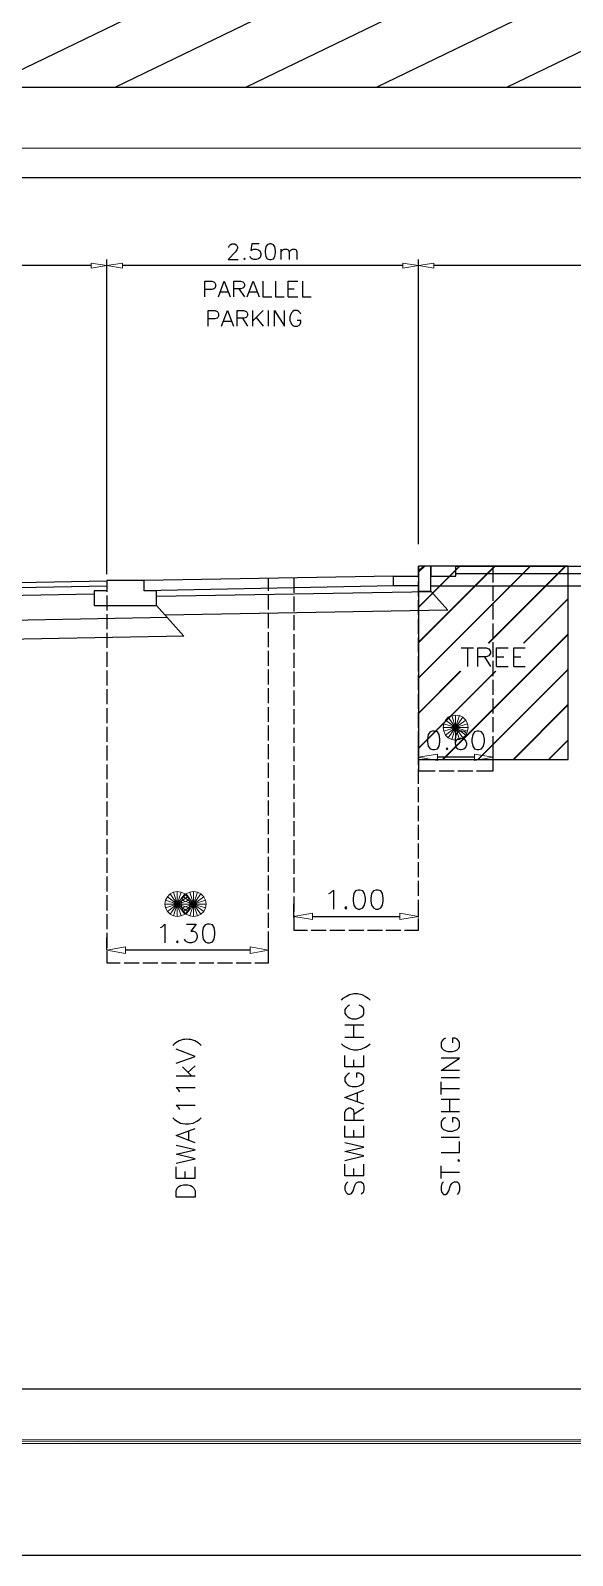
# Model space of a CAD drawing. Header units: inches. Extents: x 27 to 868, y 19 to 613.
# Drawn here: x 483.3 to 554.9, y 18.8 to 220.1 of the extents above; entities that cross this region are included whole.
import ezdxf

# ---------------------------------------------------------------- set-up
doc = ezdxf.new("R2010")
doc.units = ezdxf.units.IN
doc.header["$MEASUREMENT"] = 0
doc.layers.add('PDF_Geometry', color=7, linetype='Continuous')

msp = doc.modelspace()

# ---------------------------------------------------------------- linework, layer by layer
at = {"layer": 'PDF_Geometry', "lineweight": 25}
for points in [[(867.64, 52.53), (867.64, 18.77), (26.63, 18.77), (26.63, 612.78)], [(174, 200.68), (598.4, 200.68)], [(174, 200.68), (598.4, 200.68)], [(509.44, 191.44), (509.44, 191.53), (509.53, 191.71), (509.62, 191.8), (509.85, 191.94), (510.26, 191.94), (510.44, 191.8), (510.53, 191.71), (510.62, 191.53), (510.62, 191.35), (510.53, 191.13), (510.35, 190.86), (509.35, 189.87), (510.71, 189.87)], [(513.45, 191.94), (512.51, 191.94), (512.37, 191.04), (512.51, 191.13), (512.78, 191.22), (513.09, 191.22), (513.36, 191.13), (513.59, 190.95), (513.68, 190.63), (513.68, 190.45), (513.59, 190.14), (513.36, 189.96), (513.09, 189.87), (512.78, 189.87), (512.51, 189.96), (512.37, 190.05), (512.28, 190.27)], [(514.85, 191.94), (514.53, 191.8), (514.35, 191.53), (514.26, 191.04), (514.26, 190.77), (514.35, 190.27), (514.53, 189.96), (514.85, 189.87), (515.03, 189.87), (515.34, 189.96), (515.52, 190.27), (515.61, 190.77), (515.61, 191.04), (515.52, 191.53), (515.34, 191.8), (515.03, 191.94), (514.85, 191.94)], [(493.32, 181.17), (493.32, 189.87)], [(493.32, 181.17), (493.32, 189.87)], [(493.32, 148.3), (493.32, 189.87)], [(511.52, 190.05), (511.43, 189.96), (511.52, 189.87), (511.61, 189.96), (511.52, 190.05)], [(516.34, 191.22), (516.34, 189.87)], [(516.34, 190.86), (516.61, 191.13), (516.79, 191.22), (517.1, 191.22), (517.28, 191.13), (517.42, 190.86), (517.42, 189.87)], [(517.42, 190.86), (517.69, 191.13), (517.87, 191.22), (518.18, 191.22), (518.36, 191.13), (518.45, 190.86), (518.45, 189.87)], [(534.53, 152.26), (534.53, 189.87)], [(534.53, 152.26), (534.53, 189.87)], [(491.25, 189.06), (439.32, 189.06)], [(491.25, 189.06), (439.32, 189.06)], [(532.46, 189.06), (495.39, 189.06)], [(598.4, 189.06), (536.56, 189.06)], [(506.29, 184.91), (506.29, 186.98), (507.19, 186.98), (507.46, 186.89), (507.6, 186.76), (507.69, 186.58), (507.69, 186.31), (507.6, 186.08), (507.46, 185.99), (507.19, 185.9), (506.29, 185.9)], [(508.09, 184.91), (508.86, 186.98), (509.62, 184.91)], [(508.36, 185.59), (509.35, 185.59)], [(510.12, 184.91), (510.12, 186.98), (511.02, 186.98), (511.29, 186.89), (511.43, 186.76), (511.52, 186.58), (511.52, 186.4), (511.43, 186.17), (511.29, 186.08), (511.02, 185.99), (510.12, 185.99)], [(510.8, 185.99), (511.52, 184.91)], [(511.88, 184.91), (512.69, 186.98), (513.45, 184.91)], [(512.19, 185.59), (513.18, 185.59)], [(513.95, 186.98), (513.95, 184.91), (515.12, 184.91)], [(515.61, 186.98), (515.61, 184.91), (516.79, 184.91)], [(517.28, 184.91), (517.28, 186.98), (518.59, 186.98)], [(517.28, 185.99), (518.09, 185.99)], [(519.17, 186.98), (519.17, 184.91), (520.34, 184.91)], [(517.28, 184.91), (518.59, 184.91)], [(506.74, 181.04), (506.74, 183.11), (507.6, 183.11), (507.91, 182.98), (508, 182.89), (508.09, 182.71), (508.09, 182.39), (508, 182.21), (507.91, 182.12), (507.6, 182.03), (506.74, 182.03)], [(508.5, 181.04), (509.26, 183.11), (510.07, 181.04)], [(508.81, 181.71), (509.76, 181.71)], [(510.57, 181.04), (510.57, 183.11), (511.43, 183.11), (511.74, 182.98), (511.83, 182.89), (511.92, 182.71), (511.92, 182.48), (511.83, 182.3), (511.74, 182.21), (511.43, 182.12), (510.57, 182.12)], [(511.25, 182.12), (511.92, 181.04)], [(512.6, 183.11), (512.6, 181.04)], [(513.99, 183.11), (512.6, 181.71)], [(513.09, 182.21), (513.99, 181.04)], [(514.67, 183.11), (514.67, 181.04)], [(515.48, 181.04), (515.48, 183.11), (516.83, 181.04), (516.83, 183.11)], [(518.99, 182.62), (518.9, 182.8), (518.72, 182.98), (518.5, 183.11), (518.09, 183.11), (517.91, 182.98), (517.73, 182.8), (517.64, 182.62), (517.51, 182.3), (517.51, 181.81), (517.64, 181.53), (517.73, 181.31), (517.91, 181.13), (518.09, 181.04), (518.5, 181.04), (518.72, 181.13), (518.9, 181.31), (518.99, 181.53), (518.99, 181.81), (518.5, 181.81)], [(534.53, 147.85), (534.53, 149.38)], [(534.53, 148.66), (535.25, 149.38)], [(534.53, 143.97), (539.94, 149.38)], [(534.53, 139.33), (544.57, 149.38)], [(534.53, 134.65), (549.26, 149.38)], [(534.53, 148.57), (535.34, 149.38)], [(534.53, 143.93), (539.98, 149.38)], [(534.53, 139.24), (544.66, 149.38)], [(534.53, 134.6), (549.3, 149.38)], [(554.3, 149.38), (534.53, 149.38), (534.53, 123.84), (554.3, 123.84), (554.3, 149.38)], [(534.53, 149.38), (534.53, 147.22)], [(543.72, 139.2), (553.9, 149.38)], [(543.81, 139.2), (553.99, 149.38)], [(544.39, 147.22), (544.39, 149.38)], [(493.32, 147.49), (493.32, 146)], [(514.71, 146.13), (514.71, 147.76)], [(518.05, 147.85), (518.05, 145.86)], [(534.53, 145.37), (534.53, 147.35)], [(493.32, 145.5), (493.32, 143.52)], [(514.71, 143.66), (514.71, 145.64)], [(518.05, 145.37), (518.05, 143.39)], [(534.53, 146.72), (534.53, 144.78)], [(544.39, 144.78), (544.39, 146.72)], [(548.4, 139.2), (554.3, 145.1)], [(548.45, 139.2), (554.3, 145.05)], [(493.32, 143.03), (493.32, 141.05)], [(514.71, 141.18), (514.71, 143.16)], [(534.53, 142.94), (534.53, 144.87)], [(534.53, 144.29), (534.53, 142.31)], [(544.39, 142.31), (544.39, 144.29)], [(518.05, 142.89), (518.05, 140.91)], [(534.53, 140.46), (534.53, 142.44)], [(534.53, 141.81), (534.53, 139.83)], [(544.39, 139.83), (544.39, 141.81)], [(493.32, 140.55), (493.32, 138.57)], [(514.71, 138.7), (514.71, 140.68)], [(518.05, 140.41), (518.05, 138.43)], [(534.53, 137.98), (534.53, 139.96)], [(534.53, 139.33), (534.53, 137.35)], [(537.68, 123.84), (554.3, 140.46)], [(537.77, 123.84), (554.3, 140.37)], [(544.39, 137.35), (544.39, 139.33)], [(493.32, 138.07), (493.32, 136.09)], [(514.71, 136.23), (514.71, 138.21)], [(518.05, 137.94), (518.05, 135.96)], [(534.53, 135.51), (534.53, 137.49)], [(540.16, 138.61), (541.78, 138.61)], [(540.97, 138.61), (540.97, 136.14)], [(542.37, 136.14), (542.37, 138.61), (543.45, 138.61), (543.81, 138.48), (543.9, 138.34), (544.03, 138.12), (544.03, 137.89), (543.9, 137.67), (543.81, 137.53), (543.45, 137.4), (542.37, 137.4)], [(543.22, 137.4), (544.03, 136.14)], [(544.84, 136.14), (544.84, 138.61), (546.38, 138.61)], [(544.84, 137.4), (545.79, 137.4)], [(547.1, 136.14), (547.1, 138.61), (548.63, 138.61)], [(547.1, 137.4), (548.04, 137.4)], [(493.32, 135.6), (493.32, 133.61)], [(514.71, 133.75), (514.71, 135.73)], [(518.05, 135.46), (518.05, 133.48)], [(534.53, 136.86), (534.53, 134.87)], [(534.53, 129.97), (540.03, 135.51)], [(534.53, 125.33), (544.71, 135.51)], [(534.53, 129.92), (540.12, 135.51)], [(534.53, 125.28), (544.75, 135.51)], [(534.53, 133.03), (534.53, 135.01)], [(542.37, 123.84), (554.3, 135.78)], [(542.41, 123.84), (554.3, 135.73)], [(544.39, 134.87), (544.39, 136.86)], [(544.84, 136.14), (546.38, 136.14)], [(547.1, 136.14), (548.63, 136.14)], [(493.32, 133.12), (493.32, 131.14)], [(514.71, 131.27), (514.71, 133.25)], [(518.05, 132.98), (518.05, 131)], [(534.53, 134.38), (534.53, 132.4)], [(544.39, 132.4), (544.39, 134.38)], [(534.53, 130.55), (534.53, 132.53)], [(534.53, 131.9), (534.53, 129.92)], [(544.39, 129.92), (544.39, 131.9)], [(547.01, 123.84), (554.3, 131.14)], [(547.1, 123.84), (554.3, 131.05)], [(493.32, 130.64), (493.32, 128.66)], [(514.71, 128.84), (514.71, 130.78)], [(518.05, 130.51), (518.05, 128.52)], [(534.53, 128.07), (534.53, 130.06)], [(534.53, 129.43), (534.53, 127.44)], [(544.39, 127.44), (544.39, 129.43)], [(493.32, 128.16), (493.32, 126.18)], [(514.71, 126.36), (514.71, 128.34)], [(518.05, 128.03), (518.05, 126.05)], [(534.53, 125.6), (534.53, 127.58)], [(534.53, 126.95), (534.53, 124.97)], [(536.38, 127.58), (536.06, 127.49), (535.79, 127.13), (535.7, 126.54), (535.7, 126.18), (535.79, 125.6), (536.06, 125.24), (536.38, 125.15), (536.65, 125.15), (537.01, 125.24), (537.23, 125.6), (537.32, 126.18), (537.32, 126.54), (537.23, 127.13), (537.01, 127.49), (536.65, 127.58), (536.38, 127.58)], [(540.75, 127.26), (540.66, 127.49), (540.3, 127.58), (540.03, 127.58), (539.71, 127.49), (539.44, 127.13), (539.35, 126.54), (539.35, 125.96), (539.44, 125.46), (539.71, 125.24), (540.03, 125.15), (540.16, 125.15), (540.52, 125.24), (540.75, 125.46), (540.88, 125.82), (540.88, 125.96), (540.75, 126.32), (540.52, 126.54), (540.16, 126.63), (540.03, 126.63), (539.71, 126.54), (539.44, 126.32), (539.35, 125.96)], [(542.28, 127.58), (541.92, 127.49), (541.69, 127.13), (541.56, 126.54), (541.56, 126.18), (541.69, 125.6), (541.92, 125.24), (542.28, 125.15), (542.5, 125.15), (542.86, 125.24), (543.09, 125.6), (543.22, 126.18), (543.22, 126.54), (543.09, 127.13), (542.86, 127.49), (542.5, 127.58), (542.28, 127.58)], [(544.39, 124.97), (544.39, 126.95)], [(493.32, 125.69), (493.32, 123.71)], [(514.71, 123.89), (514.71, 125.87)], [(518.05, 125.55), (518.05, 123.62)], [(534.53, 123.98), (534.53, 125.78)], [(534.53, 123.12), (534.53, 125.1)], [(538.27, 125.37), (538.18, 125.24), (538.27, 125.15), (538.4, 125.24), (538.27, 125.37)], [(544.39, 123.98), (544.39, 125.78)], [(551.69, 123.84), (554.3, 126.45)], [(551.74, 123.84), (554.3, 126.41)], [(493.32, 123.21), (493.32, 121.27)], [(514.71, 121.41), (514.71, 123.39)], [(518.05, 123.12), (518.05, 121.14)], [(534.53, 124.47), (534.53, 122.35), (536.74, 122.35)], [(541.92, 124.16), (537.01, 124.16)], [(542.19, 122.35), (544.39, 122.35), (544.39, 124.47)], [(514.71, 118.93), (514.71, 120.91)], [(534.53, 120.64), (534.53, 122.62)], [(537.23, 122.35), (539.21, 122.35)], [(539.71, 122.35), (541.69, 122.35)], [(493.32, 120.78), (493.32, 118.8)], [(518.05, 120.64), (518.05, 118.66)], [(534.53, 118.21), (534.53, 120.19)], [(493.32, 118.3), (493.32, 116.32)], [(514.71, 116.45), (514.71, 118.44)], [(518.05, 118.17), (518.05, 116.18)], [(534.53, 115.73), (534.53, 117.72)], [(493.32, 115.82), (493.32, 113.84)], [(514.71, 113.98), (514.71, 115.96)], [(518.05, 115.69), (518.05, 113.71)], [(534.53, 113.26), (534.53, 115.24)], [(493.32, 113.35), (493.32, 111.36)], [(514.71, 111.5), (514.71, 113.48)], [(518.05, 113.21), (518.05, 111.23)], [(534.53, 110.78), (534.53, 112.76)], [(493.32, 110.87), (493.32, 108.89)], [(514.71, 109.02), (514.71, 111)], [(518.05, 110.73), (518.05, 108.75)], [(534.53, 108.3), (534.53, 110.28)], [(493.32, 108.39), (493.32, 106.41)], [(514.71, 106.55), (514.71, 108.53)], [(518.05, 108.26), (518.05, 106.28)], [(534.53, 105.83), (534.53, 107.81)], [(493.32, 105.92), (493.32, 103.93)], [(514.71, 104.11), (514.71, 106.1)], [(518.05, 105.78), (518.05, 103.8)], [(518.05, 102.99), (518.05, 104.79)], [(522.69, 106.14), (522.91, 106.23), (523.27, 106.59), (523.27, 104.11)], [(526.56, 106.59), (526.2, 106.5), (525.97, 106.14), (525.88, 105.55), (525.88, 105.19), (525.97, 104.61), (526.2, 104.25), (526.56, 104.11), (526.78, 104.11), (527.14, 104.25), (527.37, 104.61), (527.5, 105.19), (527.5, 105.55), (527.37, 106.14), (527.14, 106.5), (526.78, 106.59), (526.56, 106.59)], [(528.9, 106.59), (528.59, 106.5), (528.32, 106.14), (528.23, 105.55), (528.23, 105.19), (528.32, 104.61), (528.59, 104.25), (528.9, 104.11), (529.17, 104.11), (529.53, 104.25), (529.76, 104.61), (529.85, 105.19), (529.85, 105.55), (529.76, 106.14), (529.53, 106.5), (529.17, 106.59), (528.9, 106.59)], [(534.53, 103.35), (534.53, 105.33)], [(534.53, 102.99), (534.53, 104.79)], [(63.65, 40.79), (713.65, 40.79), (713.65, 104.35), (713.65, 52.53)], [(493.32, 103.44), (493.32, 101.46)], [(514.71, 101.64), (514.71, 103.62)], [(518.05, 103.3), (518.05, 101.32), (519.85, 101.32)], [(520.52, 103.12), (532.05, 103.12)], [(524.94, 104.38), (524.8, 104.25), (524.94, 104.11), (525.03, 104.25), (524.94, 104.38)], [(532.68, 101.32), (534.53, 101.32), (534.53, 102.85)], [(493.32, 100.96), (493.32, 98.98)], [(500.44, 101.68), (500.66, 101.77), (501.02, 102.13), (501.02, 99.65)], [(503.86, 102.13), (505.12, 102.13), (504.45, 101.19), (504.81, 101.19), (505.03, 101.1), (505.12, 100.96), (505.26, 100.6), (505.26, 100.38), (505.12, 100.02), (504.9, 99.79), (504.54, 99.65), (504.22, 99.65), (503.86, 99.79), (503.72, 99.93), (503.59, 100.15)], [(506.65, 102.13), (506.34, 102.04), (506.07, 101.68), (505.98, 101.1), (505.98, 100.74), (506.07, 100.15), (506.34, 99.79), (506.65, 99.65), (506.92, 99.65), (507.28, 99.79), (507.51, 100.15), (507.6, 100.74), (507.6, 101.1), (507.51, 101.68), (507.28, 102.04), (506.92, 102.13), (506.65, 102.13)], [(514.71, 99.16), (514.71, 101.14)], [(520.34, 101.32), (522.33, 101.32)], [(522.82, 101.32), (524.8, 101.32)], [(525.3, 101.32), (527.28, 101.32)], [(527.77, 101.32), (529.76, 101.32)], [(530.21, 101.32), (532.19, 101.32)], [(493.32, 98.66), (493.32, 100.33)], [(512.28, 98.66), (495.8, 98.66)], [(502.69, 99.93), (502.55, 99.79), (502.69, 99.65), (502.78, 99.79), (502.69, 99.93)], [(512.91, 97), (514.71, 97), (514.71, 98.66)], [(514.71, 98.66), (514.71, 100.33)], [(493.32, 98.53), (493.32, 97), (495.12, 97)], [(495.62, 97), (497.6, 97)], [(498.09, 97), (500.08, 97)], [(500.57, 97), (502.55, 97)], [(503.05, 97), (505.03, 97)], [(505.53, 97), (507.46, 97)], [(507.96, 97), (509.94, 97)], [(510.44, 97), (512.42, 97)]]:
    msp.add_lwpolyline(points, dxfattribs=at)
at = {"layer": 'PDF_Geometry', "color": 132, "lineweight": 25, "true_color": 0x00dddd}
for points in [[(621.32, 482.66), (151.12, 482.66), (151.12, 212.61), (621.32, 212.61), (621.32, 482.66)], [(477.2, 212.61), (621.32, 282.24)], [(494.45, 212.61), (621.32, 273.91)], [(511.7, 212.61), (621.32, 265.58)], [(528.95, 212.61), (621.32, 257.24)], [(546.2, 212.61), (621.32, 248.91)]]:
    msp.add_lwpolyline(points, dxfattribs=at)
at = {"layer": 'PDF_Geometry', "color": 9, "lineweight": 25, "true_color": 0xbababa}
for points in [[(484.63, 212.61), (495.89, 212.61)], [(498.14, 212.61), (500.39, 212.61)], [(502.64, 212.61), (513.86, 212.61)], [(516.11, 212.61), (518.36, 212.61)], [(520.61, 212.61), (531.87, 212.61)], [(534.13, 212.61), (536.38, 212.61)], [(538.63, 212.61), (549.89, 212.61)], [(552.14, 212.61), (554.39, 212.61)]]:
    msp.add_lwpolyline(points, dxfattribs=at)
at = {"layer": 'PDF_Geometry', "lineweight": 0}
for points in [[(63.65, 204.55), (691.93, 204.55)], [(691.94, 204.55), (63.65, 204.55), (63.65, 40.79)], [(491.25, 189.37), (491.25, 188.7), (493.32, 189.06), (491.25, 189.37)], [(491.25, 189.37), (491.25, 188.7), (493.32, 189.06), (491.25, 189.37)], [(495.39, 189.37), (495.39, 188.7), (493.32, 189.06), (495.39, 189.37)], [(532.46, 189.37), (532.46, 188.7), (534.53, 189.06), (532.46, 189.37)], [(536.56, 189.37), (536.56, 188.7), (534.53, 189.06), (536.56, 189.37)], [(539.39, 128.07), (538.09, 129.02), (537.86, 128.57), (539.39, 128.07)], [(538.45, 129.43), (539.39, 128.07), (538.09, 129.02), (538.45, 129.43)], [(538.9, 129.65), (538.45, 129.43), (539.39, 128.07), (538.9, 129.65)], [(539.39, 128.07), (539.39, 129.7), (538.9, 129.65), (539.39, 128.07)], [(539.94, 129.65), (539.39, 128.07), (539.39, 129.7), (539.94, 129.65)], [(540.39, 129.43), (539.94, 129.65), (539.39, 128.07), (540.39, 129.43)], [(539.39, 128.07), (540.75, 129.02), (540.39, 129.43), (539.39, 128.07)], [(540.97, 128.57), (539.39, 128.07), (540.75, 129.02), (540.97, 128.57)], [(537.86, 128.57), (537.77, 128.07), (539.39, 128.07), (537.86, 128.57)], [(537.77, 128.07), (539.39, 128.07), (537.86, 127.58), (537.77, 128.07)], [(539.39, 128.07), (537.86, 127.58), (538.09, 127.08), (539.39, 128.07)], [(538.09, 127.08), (538.45, 126.72), (539.39, 128.07), (538.09, 127.08)], [(538.45, 126.72), (539.39, 128.07), (538.9, 126.5), (538.45, 126.72)], [(539.39, 128.07), (538.9, 126.5), (539.39, 126.41), (539.39, 128.07)], [(541.06, 128.07), (540.97, 128.57), (539.39, 128.07), (541.06, 128.07)], [(539.39, 126.41), (539.94, 126.5), (539.39, 128.07), (539.39, 126.41)], [(539.94, 126.5), (539.39, 128.07), (540.39, 126.72), (539.94, 126.5)], [(539.39, 128.07), (540.39, 126.72), (540.75, 127.08), (539.39, 128.07)], [(540.75, 127.08), (540.97, 127.58), (539.39, 128.07), (540.75, 127.08)], [(540.97, 127.58), (539.39, 128.07), (541.06, 128.07), (540.97, 127.58)], [(537.01, 124.56), (537.01, 123.71), (534.53, 124.16), (537.01, 124.56)], [(541.92, 124.56), (541.92, 123.71), (544.39, 124.16), (541.92, 124.56)], [(501.07, 105.28), (501.02, 104.74), (502.64, 104.74), (501.07, 105.28)], [(501.02, 104.74), (502.64, 104.74), (501.07, 104.25), (501.02, 104.74)], [(502.64, 104.74), (501.34, 105.74), (501.07, 105.28), (502.64, 104.74)], [(502.64, 104.74), (501.07, 104.25), (501.34, 103.8), (502.64, 104.74)], [(501.7, 106.1), (502.64, 104.74), (501.34, 105.74), (501.7, 106.1)], [(501.34, 103.8), (501.7, 103.44), (502.64, 104.74), (501.34, 103.8)], [(502.15, 106.32), (501.7, 106.1), (502.64, 104.74), (502.15, 106.32)], [(501.7, 103.44), (502.64, 104.74), (502.15, 103.21), (501.7, 103.44)], [(502.64, 104.74), (502.64, 106.41), (502.15, 106.32), (502.64, 104.74)], [(502.64, 104.74), (502.15, 103.21), (502.64, 103.12), (502.64, 104.74)], [(503.14, 106.32), (502.64, 104.74), (502.64, 106.41), (503.14, 106.32)], [(503.63, 106.1), (503.14, 106.32), (502.64, 104.74), (503.63, 106.1)], [(502.64, 104.74), (503.99, 105.74), (503.63, 106.1), (502.64, 104.74)], [(504.22, 105.28), (502.64, 104.74), (503.99, 105.74), (504.22, 105.28)], [(504.31, 104.74), (504.22, 105.28), (502.64, 104.74), (504.31, 104.74)], [(502.64, 103.12), (503.14, 103.21), (502.64, 104.74), (502.64, 103.12)], [(503.14, 103.21), (502.64, 104.74), (503.63, 103.44), (503.14, 103.21)], [(502.64, 104.74), (503.63, 103.44), (503.99, 103.8), (502.64, 104.74)], [(503.99, 103.8), (504.22, 104.25), (502.64, 104.74), (503.99, 103.8)], [(504.22, 104.25), (502.64, 104.74), (504.31, 104.74), (504.22, 104.25)], [(503.23, 105.28), (503.14, 104.74), (504.81, 104.74), (503.23, 105.28)], [(503.14, 104.74), (504.81, 104.74), (503.23, 104.25), (503.14, 104.74)], [(504.81, 104.74), (503.45, 105.74), (503.23, 105.28), (504.81, 104.74)], [(504.81, 104.74), (503.23, 104.25), (503.45, 103.8), (504.81, 104.74)], [(503.81, 106.1), (504.81, 104.74), (503.45, 105.74), (503.81, 106.1)], [(503.45, 103.8), (503.81, 103.44), (504.81, 104.74), (503.45, 103.8)], [(504.31, 106.32), (503.81, 106.1), (504.81, 104.74), (504.31, 106.32)], [(503.81, 103.44), (504.81, 104.74), (504.31, 103.21), (503.81, 103.44)], [(504.81, 104.74), (504.81, 106.41), (504.31, 106.32), (504.81, 104.74)], [(504.81, 104.74), (504.31, 103.21), (504.81, 103.12), (504.81, 104.74)], [(505.3, 106.32), (504.81, 104.74), (504.81, 106.41), (505.3, 106.32)], [(505.75, 106.1), (505.3, 106.32), (504.81, 104.74), (505.75, 106.1)], [(504.81, 104.74), (506.16, 105.74), (505.75, 106.1), (504.81, 104.74)], [(506.38, 105.28), (504.81, 104.74), (506.16, 105.74), (506.38, 105.28)], [(506.47, 104.74), (506.38, 105.28), (504.81, 104.74), (506.47, 104.74)], [(504.81, 103.12), (505.3, 103.21), (504.81, 104.74), (504.81, 103.12)], [(505.3, 103.21), (504.81, 104.74), (505.75, 103.44), (505.3, 103.21)], [(504.81, 104.74), (505.75, 103.44), (506.16, 103.8), (504.81, 104.74)], [(506.16, 103.8), (506.38, 104.25), (504.81, 104.74), (506.16, 103.8)], [(506.38, 104.25), (504.81, 104.74), (506.47, 104.74), (506.38, 104.25)], [(63.65, 40.79), (713.65, 40.79), (713.65, 104.35), (713.65, 52.53)], [(520.52, 103.57), (520.52, 102.72), (518.05, 103.12), (520.52, 103.57)], [(532.05, 103.57), (532.05, 102.72), (534.53, 103.12), (532.05, 103.57)], [(495.8, 99.11), (495.8, 98.26), (493.32, 98.66), (495.8, 99.11)], [(512.28, 99.11), (512.28, 98.26), (514.71, 98.66), (512.28, 99.11)], [(851.92, 33.54), (851.42, 34.03), (55.41, 33.54), (851.92, 33.54)], [(851.42, 34.03), (55.41, 33.54), (55.91, 34.03), (851.42, 34.03)]]:
    msp.add_lwpolyline(points, dxfattribs=at)
at = {"layer": 'PDF_Geometry', "color": 4, "lineweight": 25}
for points in [[(534.53, 148.75), (534.53, 146.09), (536.15, 146.09), (536.15, 149.38), (535.16, 149.38), (534.53, 148.75)], [(536.15, 148.07), (539.44, 148.07), (539.44, 149.38), (536.15, 149.38), (536.15, 148.07)], [(491.65, 146.13), (491.65, 144.2), (499.9, 144.2), (499.9, 146.13), (498.27, 146.13), (498.27, 147.49), (493.32, 147.49), (493.32, 146.13), (491.65, 146.13)], [(534.53, 146.77), (531.2, 146.77), (531.2, 148.07), (534.53, 148.07), (534.53, 146.77)]]:
    msp.add_lwpolyline(points, dxfattribs=at)
at = {"layer": 'PDF_Geometry', "color": 3, "lineweight": 25}
for points in [[(539.44, 149.38), (600.42, 149.38)], [(493.32, 147.4), (381.22, 145.28)], [(531.2, 148.07), (498.27, 147.49)], [(531.2, 148.07), (498.27, 147.49)], [(539.44, 148.39), (600.42, 148.39)], [(493.32, 146.72), (381.22, 144.6)], [(491.65, 145.68), (381.22, 143.61)], [(531.24, 146.77), (498.27, 146.13)], [(536.24, 146), (499.9, 145.37)], [(536.15, 146.77), (600.42, 146.77)], [(536.15, 146.09), (538.4, 143.57)], [(499.9, 144.2), (503.5, 140.14)], [(538.4, 143.57), (501.02, 142.89)], [(501.34, 142.58), (381.63, 140.32)], [(503.5, 140.14), (374.15, 137.71)]]:
    msp.add_lwpolyline(points, dxfattribs=at)
at = {"layer": 'PDF_Geometry', "color": 1, "lineweight": 25}
for points in [[(524.35, 92.09), (524.58, 92.36), (524.94, 92.58), (525.39, 92.81), (525.97, 92.94), (526.47, 92.94), (527.05, 92.81), (527.5, 92.58), (527.87, 92.36), (528.14, 92.09)], [(525.39, 91.41), (525.16, 91.28), (524.94, 91.05), (524.8, 90.83), (524.8, 90.33), (524.94, 90.11), (525.16, 89.88), (525.39, 89.75), (525.75, 89.61), (526.33, 89.61), (526.69, 89.75), (526.92, 89.88), (527.19, 90.11), (527.28, 90.33), (527.28, 90.83), (527.19, 91.05), (526.92, 91.28), (526.69, 91.41)], [(524.8, 88.8), (527.28, 88.8)], [(525.97, 87.18), (525.97, 88.8)], [(524.8, 87.18), (527.28, 87.18)], [(538.09, 87.04), (537.82, 86.91), (537.59, 86.68), (537.5, 86.46), (537.5, 85.96), (537.59, 85.74), (537.82, 85.51), (538.09, 85.38), (538.4, 85.29), (538.99, 85.29), (539.35, 85.38), (539.62, 85.51), (539.85, 85.74), (539.94, 85.96), (539.94, 86.46), (539.85, 86.68), (539.62, 86.91), (539.35, 87.04), (538.99, 87.04), (538.99, 86.46)], [(502.51, 83.76), (504.99, 84.66), (502.51, 85.6)], [(524.35, 86.32), (524.58, 86.1), (524.94, 85.87), (525.39, 85.65), (525.97, 85.51), (526.47, 85.51), (527.05, 85.65), (527.5, 85.87), (527.87, 86.1), (528.14, 86.32)], [(527.28, 83.26), (524.8, 83.26), (524.8, 84.79)], [(527.28, 83.26), (527.28, 84.79)], [(503.32, 83.26), (504.54, 82.09)], [(504.04, 82.54), (504.99, 83.4)], [(525.97, 83.26), (525.97, 84.21)], [(539.94, 82.81), (537.5, 82.81), (539.94, 84.43), (537.5, 84.43)], [(502.51, 82.09), (504.99, 82.09)], [(503, 79.97), (502.87, 80.2), (502.51, 80.56), (504.99, 80.56)], [(525.39, 82.45), (525.16, 82.32), (524.94, 82.09), (524.8, 81.86), (524.8, 81.37), (524.94, 81.14), (525.16, 80.92), (525.39, 80.78), (525.75, 80.69), (526.33, 80.69), (526.69, 80.78), (526.92, 80.92), (527.19, 81.14), (527.28, 81.37), (527.28, 81.86), (527.19, 82.09), (526.92, 82.32), (526.69, 82.45), (526.33, 82.45), (526.33, 81.86)], [(537.5, 81.86), (539.94, 81.86)], [(537.5, 79.61), (537.5, 81.28)], [(527.28, 78.35), (524.8, 79.25), (527.28, 80.2)], [(526.47, 78.67), (526.47, 79.88)], [(537.5, 80.42), (539.94, 80.42)], [(537.5, 79.03), (539.94, 79.03)], [(538.67, 77.36), (538.67, 79.03)], [(502.06, 76.55), (502.28, 76.33), (502.64, 76.1), (503.09, 75.83), (503.68, 75.74), (504.17, 75.74), (504.76, 75.83), (505.21, 76.1), (505.57, 76.33), (505.8, 76.55)], [(503, 77.63), (502.87, 77.86), (502.51, 78.22), (504.99, 78.22)], [(527.28, 76.19), (524.8, 76.19), (524.8, 77.27), (524.94, 77.63), (525.07, 77.72), (525.3, 77.86), (525.52, 77.86), (525.75, 77.72), (525.88, 77.63), (525.97, 77.27), (525.97, 76.19)], [(525.97, 77.05), (527.28, 77.86)], [(537.5, 77.36), (539.94, 77.36)], [(538.09, 76.55), (537.82, 76.46), (537.59, 76.19), (537.5, 75.96), (537.5, 75.51), (537.59, 75.24), (537.82, 75.02), (538.09, 74.93), (538.4, 74.79), (538.99, 74.79), (539.35, 74.93), (539.62, 75.02), (539.85, 75.24), (539.94, 75.51), (539.94, 75.96), (539.85, 76.19), (539.62, 76.46), (539.35, 76.55), (538.99, 76.55), (538.99, 75.96)], [(504.99, 73.26), (502.51, 74.21), (504.99, 75.15)], [(504.17, 73.62), (504.17, 74.79)], [(527.28, 73.98), (524.8, 73.98), (524.8, 75.51)], [(525.97, 73.98), (525.97, 74.93)], [(527.28, 73.98), (527.28, 75.51)], [(502.51, 70.56), (504.99, 71.15), (502.51, 71.73), (504.99, 72.32), (502.51, 72.9)], [(524.8, 70.92), (527.28, 71.51), (524.8, 72.09), (527.28, 72.68), (524.8, 73.26)], [(537.5, 73.98), (539.94, 73.98)], [(537.5, 71.96), (539.94, 71.96), (539.94, 73.4)], [(539.71, 70.92), (539.85, 70.79), (539.94, 70.92), (539.85, 71.01), (539.71, 70.92)], [(504.99, 68.53), (502.51, 68.53), (502.51, 70.06)], [(503.68, 68.53), (503.68, 69.48)], [(504.99, 68.53), (504.99, 70.06)], [(527.28, 68.89), (524.8, 68.89), (524.8, 70.43)], [(525.97, 68.89), (525.97, 69.84)], [(527.28, 68.89), (527.28, 70.43)], [(537.5, 68.53), (537.5, 70.2)], [(537.5, 69.39), (539.94, 69.39)], [(504.99, 66.06), (502.51, 66.06), (502.51, 66.91), (502.64, 67.27), (502.87, 67.5), (503.09, 67.59), (503.45, 67.72), (504.04, 67.72), (504.4, 67.59), (504.63, 67.5), (504.85, 67.27), (504.99, 66.91), (504.99, 66.06)], [(525.16, 68.08), (524.94, 67.86), (524.8, 67.5), (524.8, 67.05), (524.94, 66.69), (525.16, 66.46), (525.39, 66.46), (525.66, 66.55), (525.75, 66.69), (525.88, 66.91), (526.11, 67.63), (526.24, 67.86), (526.33, 67.95), (526.6, 68.08), (526.92, 68.08), (527.19, 67.86), (527.28, 67.5), (527.28, 67.05), (527.19, 66.69), (526.92, 66.46)], [(537.82, 68.08), (537.59, 67.86), (537.5, 67.5), (537.5, 67), (537.59, 66.69), (537.82, 66.42), (538.09, 66.42), (538.31, 66.55), (538.4, 66.69), (538.54, 66.91), (538.76, 67.59), (538.9, 67.86), (538.99, 67.95), (539.26, 68.08), (539.62, 68.08), (539.85, 67.86), (539.94, 67.5), (539.94, 67), (539.85, 66.69), (539.62, 66.42)]]:
    msp.add_lwpolyline(points, dxfattribs=at)
msp.add_arc((503.93, 84.37), 2.55, 42.7766, 137.2235, dxfattribs=at)

doc.saveas('drawing.dxf')
